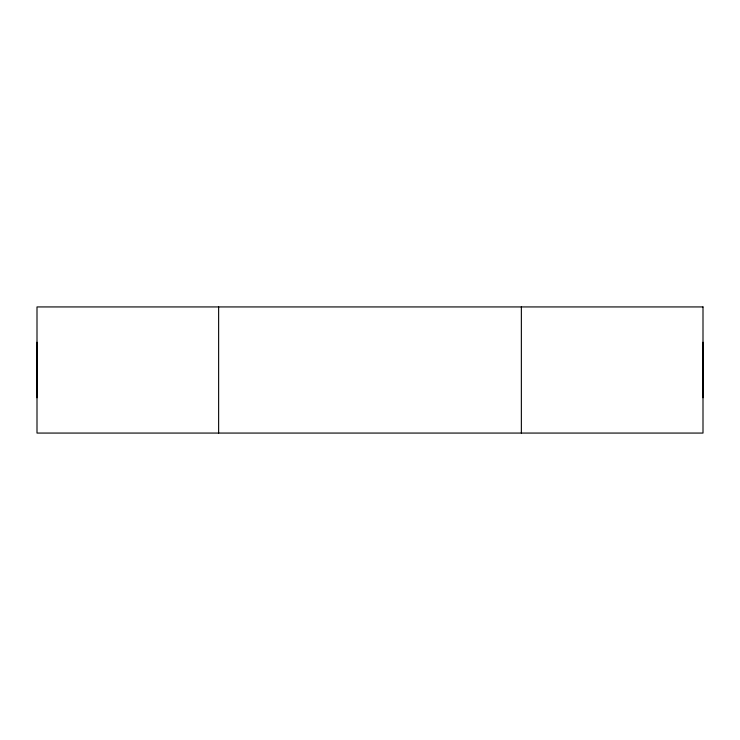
<?xml version="1.0" encoding="UTF-8"?>
<svg xmlns="http://www.w3.org/2000/svg" width="740" height="740" viewBox="0 0 740 740"><rect width="100%" height="100%" fill="white"/><g stroke="black" fill="none" stroke-linecap="round" stroke-linejoin="round"><path stroke-width="1.11" d="M37 397.75L37 342.25M703 397.741L703 342.25M521.358 306.933L521.358 433.067M218.633 306.933L218.633 433.067M37.398 395.595A27.436 2.784 -84.1 0 1 37.019 389.203M703 306.933L37 306.933L37 433.067L703 433.067L703 306.933"/></g></svg>
